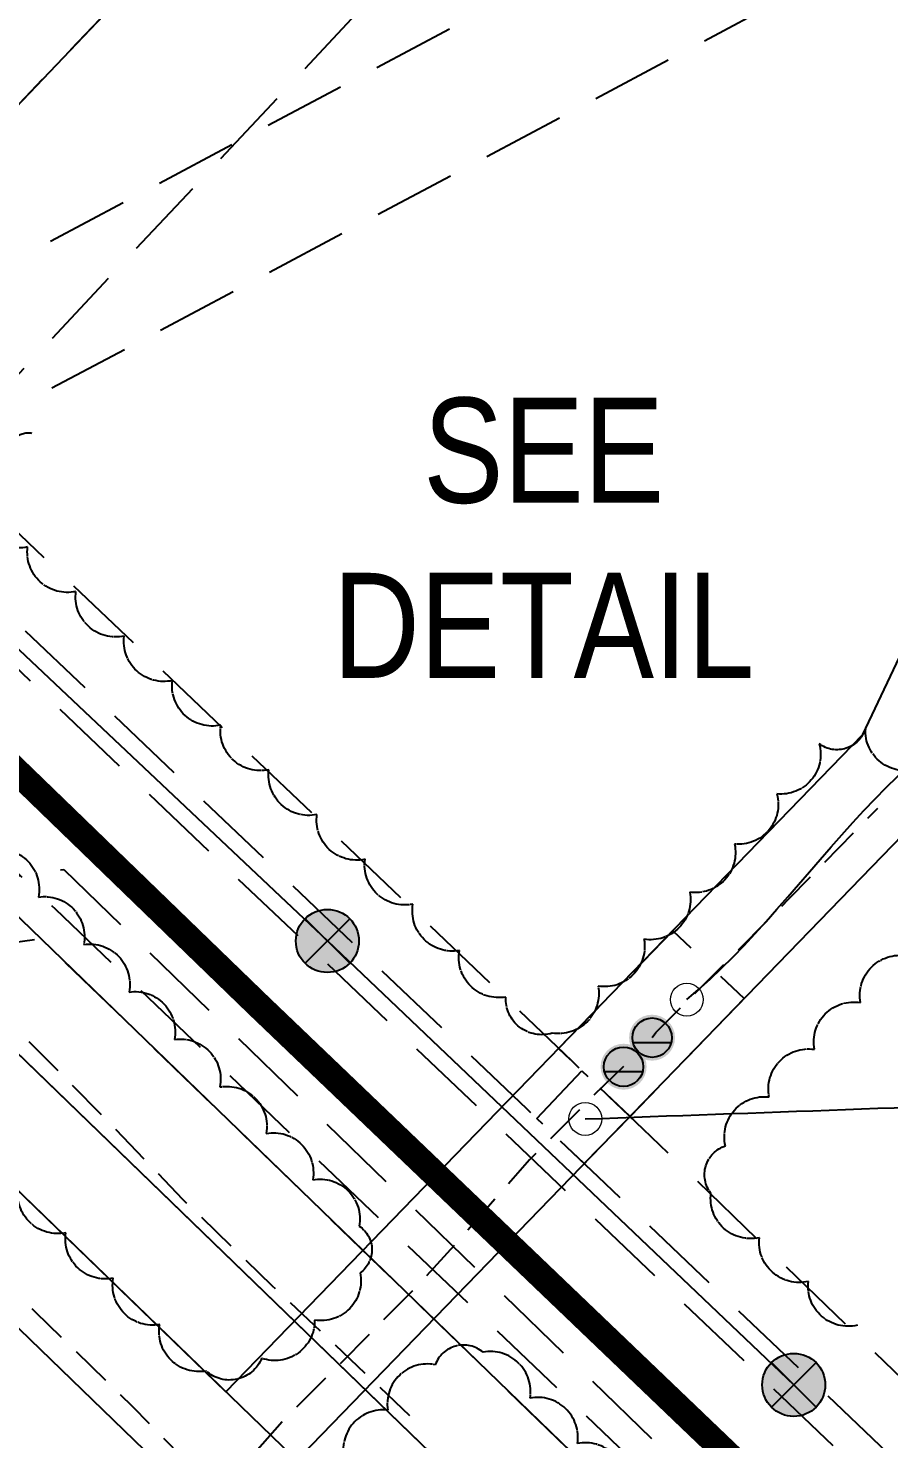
# Model space of a CAD drawing. Extents: x 611267 to 619164, y 5877763 to 5883089.
# Drawn here: x 613828.6 to 613959.5, y 5878068.6 to 5878283.4 of the extents above; entities that cross this region are included whole.
import ezdxf

# ---------------------------------------------------------------- set-up
doc = ezdxf.new("R2010")
doc.units = 0
doc.header["$LTSCALE"] = 5
doc.header["$PDSIZE"] = 0.5
for name, pattern in [('0', [1, 1, 0]), ('foc-ACCESSROAD', [3.75, 2.5, -1.25]), ('foc-FLOWLINE', [3.75, 2.5, -1.25]), ('UG_PIPE', [1.875, 1.25, -0.625])]:
    doc.linetypes.add(name, pattern=pattern)
doc.layers.get('Defpoints').update_dxf_attribs({"color": 9})
for name, color, linetype in [('AS-PIPE-UG', 44, 'UG_PIPE'), ('AS-POWER', 104, 'foc-POWER'), ('AS-POWER-EXISTING-PP', 72, 'Continuous'), ('AS-ROADS', 254, 'Continuous'), ('AS-SYMBOL', 7, 'Continuous'), ('C-FLOWLINE', 13, 'foc-FLOWLINE'), ('C-RW', 13, 'Continuous'), ('C-WS', 13, 'foc-ACCESSROAD'), ('DETAIL-T', 7, 'Continuous'), ('F-AR', 190, 'foc-ACCESSROAD'), ('F-EZE', 190, 'foc-FLOWLINE'), ('F-RW', 190, 'Continuous'), ('F-WS', 190, 'foc-ACCESSROAD'), ('T-BUSH', 110, '0')]:
    doc.layers.add(name, color=color, linetype=linetype)
for name, color, linetype, lineweight in [('C-RW-T', 13, 'Continuous', 9), ('F-AR-T', 190, 'Continuous', 9), ('F-WS-T', 190, 'Continuous', 9)]:
    doc.layers.add(name, color=color, linetype=linetype, lineweight=lineweight)
doc.styles.add('80CG', font='ARIALN.TTF', dxfattribs={"height": 10})
doc.styles.add('foc-LtypeFont', font='ARIALN.TTF', dxfattribs={"height": 7.349999999999999})
doc.linetypes.add('foc-POWER', pattern='A,6,-1,["P",foc-LtypeFont,S=0.2,R=0,X=-0.625,Y=-0.75],-1.239999999999999,4', length=12.24)
doc.dimstyles.new('Compass 5 000', dxfattribs={"dimscale": 5, "dimtxt": 9, "dimasz": 2, "dimexe": 0.2, "dimexo": 0.0625, "dimgap": 0.5, "dimtad": 0, "dimtih": 1, "dimtoh": 1, "dimzin": 0, "dimdsep": 46, "dimtxsty": '80CG', "dimcen": 0.1, "dimse1": 1, "dimse2": 1, "dimclrd": 256, "dimclrt": 256, "dimaunit": 1, "dimadec": 4, "dimazin": 0, "dimtfac": 0.06, "dimtofl": 0, "dimtmove": 0, "dimatfit": 1, "dimfxl": 0.2, "dimtolj": 1, "dimtzin": 0, "dimlwd": -1, "dimarcsym": 0})

# ---------------------------------------------------------------- blocks, each defined once
blk = doc.blocks.new('RISER')
h = blk.add_hatch(color=255)
h.dxf.hatch_style = 1
edge = h.paths.add_edge_path()
edge.add_arc((0, 0), 0.7000000000000001, 0, 360)
blk.add_hatch(color=13).paths.add_polyline_path([(0.5809894393423747, -0.1498374831999172), (-0.5809055220925075, -0.1501624933266612, 0.7745966773228882)])
at = {"color": 13}
blk.add_line((-0.5809055220925075, -0.1501624933266612), (0.5809894393423747, -0.1498374831996898), dxfattribs=at)
blk.add_circle((0, 0), 0.6000000000000001, dxfattribs=at)
blk = doc.blocks.new('POWERPOLE')
h = blk.add_hatch(color=255)
edge = h.paths.add_edge_path()
edge.add_arc((0, 0), 0.9600000000000002, 0, 360)
at = {"linetype": 'Continuous'}
for p, q in [((0.678822509938982, -0.678822509938982), (-0.678822509938982, 0.678822509938982)), ((-0.678822509938982, -0.678822509938982), (0.678822509938982, 0.678822509938982))]:
    blk.add_line(p, q, dxfattribs=at)
blk.add_circle((0, 0), 0.9600000000000002, dxfattribs=at)
blk = doc.blocks.new('*D383')
at = {"layer": 'C-RW-T', "transparency": 16777216}
for p, q in [((613972.6474040714, 5878034.899037253), (613989.2698754161, 5878052.474861046)), ((613989.2698754161, 5878052.474861046), (613999.2698754161, 5878052.474861046)), ((613951.9819983649, 5878013.048403746), (613945.110721516, 5878005.783036964))]:
    blk.add_line(p, q, dxfattribs=at)
for points in [[(613971.4365096078, 5878036.044250061), (613973.8582985345, 5878033.753824444), (613965.7761272229, 5878027.633670472)], [(613950.7711039013, 5878014.193616554), (613953.192892828, 5878011.903190937), (613958.8532752134, 5878020.313770527)]]:
    blk.add_solid(points, dxfattribs=at)
at = {"layer": 'Defpoints', "color": 0, "transparency": 16777216}
for p in [(613867.1480209357, 5878120.91196512), (613860.2251689262, 5878113.592065176), (613958.8532752134, 5878020.313770527)]:
    blk.add_point(p, dxfattribs=at)
at = {"layer": 'C-RW-T', "transparency": 16777216, "insert": (614054.2698754156, 5878052.474861046), "char_height": 10, "attachment_point": 5, "style": '80CG'}
blk.add_mtext('\\A1;InPlay\\P10.00 Flow Line R/W\\PPLA 790126', dxfattribs=at)

msp = doc.modelspace()

# ---------------------------------------------------------------- linework, layer by layer
at = {"layer": 'AS-PIPE-UG', "flags": 128}
for points in [[(613727.4990000039, 5878188.431), (613732.415000004, 5878193.338000032), (613738.488000004, 5878201.186000031), (613742.392000004, 5878208.901000031), (613744.145000004, 5878211.563), (613745.733000004, 5878212.656), (613746.988, 5878213.049000031), (613749.578, 5878212.249000032), (613751.4500000039, 5878209.151), (613754.386, 5878203.52), (613760.06, 5878196.765000031), (613766.3500000039, 5878189.277000031), (613768.2660000039, 5878187.251), (613770.258, 5878184.462000032), (613773.151, 5878181.206), (613777.464, 5878176.446), (613785.014, 5878168.999000032), (613798.5180000024, 5878156.070000032), (613811.693, 5878144.554), (613823.685, 5878134.14), (613840.0240000039, 5878117.57), (613852.029, 5878105.081000032), (613865.6900000039, 5878091.887), (613886.882, 5878071.86)], [(613923.472, 5878129.664000032), (613924.036, 5878130.439000032), (613932.719000004, 5878139.115000011), (613944.261000004, 5878150.722), (613957.829000004, 5878164.619000032)], [(613919.1140000039, 5878125.242000031), (613913.6980000039, 5878119.972000032), (613904.82, 5878111.052), (613897.591, 5878102.776), (613888.079, 5878092.15), (613875.247, 5878079.239000032), (613867.566, 5878071.571), (613862.93, 5878066.323), (613859.443, 5878062.42), (613857.5240000039, 5878061.572000031), (613855.3960000039, 5878062.032), (613851.91, 5878065.831), (613844.398, 5878073.489000032), (613829.6070000039, 5878087.917000032), (613811.584000004, 5878105.342), (613803.278, 5878113.026000031), (613796.444000004, 5878119.527), (613791.609, 5878124.044000031), (613787.6780000039, 5878127.097), (613783.849, 5878126.6), (613778.954, 5878125.744), (613771.838000004, 5878124.348000032), (613762.564, 5878122.759000031), (613757.267, 5878121.822), (613752.806, 5878121.151), (613748.739, 5878120.435000031), (613745.3080000039, 5878116.781), (613739.212000004, 5878109.496000032), (613732.699, 5878102.16), (613722.119, 5878090.62), (613712.191000004, 5878080.276000031), (613699.385, 5878067.15), (613688.345, 5878054.632), (613677.946000004, 5878043.622), (613657.297000004, 5878022.048)]]:
    msp.add_lwpolyline(points, dxfattribs=at)
at = {"layer": 'AS-POWER', "flags": 128}
msp.add_lwpolyline([(613721.878, 5878249.724000032), (613741.626, 5878270.172000032), (613802.769, 5878211.711000032), (613874.073, 5878144.378000031), (613945.033000004, 5878076.780000032)], dxfattribs=at)
at = {"layer": 'AS-ROADS', "const_width": 3.998466759999987, "flags": 128}
msp.add_lwpolyline([(613938.260000004, 5878063.077), (613863.731, 5878134.438), (613784.6433603077, 5878211.041312682)], dxfattribs=at)
at = {"layer": 'C-FLOWLINE', "flags": 128}
for points in [[(613480.243954745, 5878134.763853173), (613580.2193650608, 5878136.971690725), (613656.2003894482, 5878138.653173211), (613663.8959890672, 5878138.83657462), (613677.9165525559, 5878139.15598066), (613684.9044383477, 5878139.311265878), (613688.9396219433, 5878135.354415582), (613833.9476612897, 5878155.261098549), (614086.3476643359, 5877910.846920382)], [(614072.2128556649, 5877910.619637565), (613830.4881704807, 5878144.696260217), (613691.6977224897, 5878125.643127325), (613692.8032190488, 5878124.559074397), (613682.9094410809, 5878134.260939752), (613668.855159601, 5878133.958637688), (613661.3424135487, 5878133.784557519), (613580.3355725242, 5878132.054578424), (613480.3588773068, 5878129.904665954)]]:
    msp.add_lwpolyline(points, dxfattribs=at)
at = {"layer": 'C-RW', "flags": 128}
msp.add_lwpolyline([(613791.7029296295, 5878234.582522829), (613748.716683409, 5878201.398869285), (613708.5557787745, 5878157.464062763), (613693.7995121336, 5878170.952799036), (613735.1290000002, 5878216.166), (613778.2772490951, 5878249.474713223), (613792.0632926564, 5878263.953608702), (613795.6830165234, 5878260.507097811), (614081.743420481, 5878560.944178516), (614092.6025920699, 5878550.604645843), (613792.7561445509, 5878235.688669658)], close=True, dxfattribs=at)
for points in [[(614051.0106426547, 5877910.278713337), (613745.9050310303, 5878205.730917846), (613704.8667121172, 5878160.836246828), (613693.7995121336, 5878170.952799036), (613735.129, 5878216.166), (613745.2497414537, 5878227.237782909), (614072.2128556817, 5877910.619637565)], [(614051.0106426543, 5877910.278713337), (613735.129, 5878216.166), (613725.0082585495, 5878205.094217115), (614029.814009586, 5877909.937878834)]]:
    msp.add_lwpolyline(points, dxfattribs=at)
at = {"layer": 'C-WS', "flags": 128}
msp.add_lwpolyline([(614471.7184960946, 5878840.38014743), (614401.5751100628, 5878838.624980452), (614371.4209875887, 5878837.868283758), (614208.1714796717, 5878834.062146383), (614196.0389751891, 5878833.779385222), (614196.3375122834, 5878823.075945998), (614199.8729390797, 5878696.384196089), (614227.3116837534, 5878697.149896979), (614230.3739999993, 5878587.403391751), (614179.7417447687, 5878585.97533175), (614159.5830956867, 5878585.400090864), (614139.6704748152, 5878564.337435923), (614028.5716859367, 5878445.751156054), (613860.1365738907, 5878265.965512501), (613808.2304507267, 5878210.560807788), (613904.3716112422, 5878118.856025003), (613907.9867563134, 5878115.407739577), (613915.2211311051, 5878108.507469806), (614002.8012581621, 5878024.946461371), (613995.7779851796, 5878024.779872162), (613969.4377849043, 5878024.155885435), (613963.7034791757, 5878024.019909097), (613896.2712960247, 5878088.468940867), (613885.4305824684, 5878098.827755971), (613832.6902326285, 5878149.224789734), (613789.27484509, 5878190.712826728), (613786.0139309696, 5878187.282410413), (613775.6600830676, 5878176.45600288), (613765.2589954683, 5878165.594772068), (613754.4168556039, 5878154.276538919), (613735.7142364625, 5878134.744143467), (613724.4148828475, 5878122.939050837), (613622.0696259825, 5878015.936178792), (613583.1032504981, 5878015.015831284), (613683.1371228248, 5878119.953525042), (613668.855159601, 5878133.958637688), (613663.8961097195, 5878138.831473027), (613653.6134907494, 5878148.63899869), (613639.485826809, 5878162.128692253), (613645.6684772949, 5878168.592762275), (613654.0132457392, 5878177.317886596), (613717.1312342715, 5878243.313185071), (613723.8051962443, 5878250.291525505), (613716.3719734962, 5878257.552778262), (613619.3338044236, 5878352.347288514), (613574.0805736927, 5878396.553783989), (613573.4654265146, 5878422.561381531), (613573.1668832257, 5878435.193271787), (613593.1003733062, 5878416.341385762), (613735.9896552627, 5878279.613947696), (613772.9326725651, 5878244.263394101), (613787.5777244981, 5878230.249995259), (613794.4722951724, 5878237.491069696), (614061.1142033313, 5878517.533729845), (614089.8689467792, 5878547.733614412), (614092.6025920699, 5878550.604645843), (614120.6275394377, 5878584.341254583), (614118.0766488168, 5878675.752507699), (614117.5650788116, 5878694.087732853), (614172.4385921492, 5878695.618756506), (614168.6010390539, 5878833.139662676), (614167.8350147926, 5878860.588294013), (614185.441041076, 5878860.997257171), (614200.4544728857, 5878861.346164907), (614370.7661463837, 5878865.305259983), (614400.8868215819, 5878866.061162624), (614470.9735905182, 5878867.817209874)], dxfattribs=at)
at = {"layer": 'F-AR', "flags": 128}
msp.add_lwpolyline([(613920.1208915738, 5878117.658140263), (613913.1626808246, 5878110.470854705), (613905.9283060329, 5878117.371124456), (613912.7941785848, 5878124.630620538), (613920.1208915738, 5878117.658140263)], close=True, dxfattribs=at)
at = {"layer": 'F-EZE', "flags": 128}
msp.add_lwpolyline([(614112.9415477918, 5877911.2745408), (614105.7019844656, 5877918.288854312), (614094.9216002615, 5877928.734131864), (613995.7779851796, 5878024.779872162), (613990.7200703687, 5878029.696681708), (613911.8154073686, 5878104.906389959), (613900.9624736095, 5878115.251368829), (613783.544759651, 5878227.177601309), (613768.9079462868, 5878241.130178961), (613743.9961616914, 5878264.878200948), (613720.459123061, 5878240.145818717), (613717.1312342715, 5878243.313185071), (613709.6215182017, 5878250.459940424), (613716.3719734962, 5878257.552778262), (613735.6054716085, 5878277.763258541), (613734.8833649338, 5878278.451180018), (613735.9896552627, 5878279.613947696), (613736.946041974, 5878280.61883404), (613737.6685730283, 5878279.930822875), (613743.4726141489, 5878286.029860892), (613780.7160256573, 5878250.585989083), (613795.2116707689, 5878236.787240544), (613803.67956009, 5878228.732095522), (613811.8913760979, 5878240.276208762), (613860.1365738907, 5878265.965512501), (613948.5441024062, 5878313.039295249), (613991.2013233893, 5878376.41504357), (614028.5716859367, 5878445.751156054), (614035.4992833413, 5878458.604180214), (614046.2850097258, 5878473.828461569), (614142.2792273093, 5878587.931491172), (614120.859022798, 5878609.211598208), (614131.4026939643, 5878619.825738999), (614154.4409173925, 5878596.939284138), (614155.1437102741, 5878597.646581331), (614157.2664721387, 5878595.537330404), (614156.5636839836, 5878594.829832831), (614162.5944534211, 5878588.839166136), (614159.6582769912, 5878585.366045788), (614140.9469425151, 5878563.138585826), (614136.7256140722, 5878558.117733608), (614096.857067852, 5878510.700487617), (614052.4815929605, 5878448.067593585), (614008.7615644272, 5878366.951226572), (613962.4033891595, 5878297.894792864), (613825.5022515336, 5878224.996126919), (613818.2774483192, 5878214.839749916), (613911.2445892377, 5878126.123691317), (613914.8549879665, 5878122.674597925), (613922.0941090286, 5878115.77515155), (614015.8568560723, 5878025.25616214), (614104.9966818602, 5877939.212813381), (614115.7969824305, 5877928.787548142), (614133.8462429469, 5877911.610681043)], dxfattribs=at)
at = {"layer": 'F-RW'}
for points in [[(613525.6302353855, 5877901.830778718), (613750.1288876415, 5878133.664549326), (613792.7321143876, 5878139.513114219), (613858.6247640336, 5878075.705278995), (613955.5460645797, 5878175.793321074), (614136.778761938, 5878558.264722837), (614139.6692421061, 5878564.336005425), (614159.4427836307, 5878585.385347496), (614230.3739999993, 5878587.403391751), (614277.3536598558, 5878706.75490497), (614282.8541104674, 5878720.72959567), (614321.4937374631, 5878818.898595054), (614371.711587002, 5878825.677653965), (614401.7871236583, 5878829.738164732), (614471.7510755515, 5878839.180150243)], [(614472.1603002116, 5878824.107202863), (614402.1467021552, 5878814.656150551), (614372.0714132995, 5878810.596447709), (614331.1741584234, 5878805.075266573), (614296.5791272691, 5878716.126952067), (614291.1362180498, 5878702.13339555), (614240.7895041711, 5878572.694166636), (614166.0920192546, 5878570.610114843), (614152.1894796295, 5878555.775201525), (613967.9461812545, 5878167.044314498), (613858.965571776, 5878054.502945677), (613787.5428781774, 5878123.66585674), (613757.2982457824, 5878119.513877898), (613546.8326851516, 5877902.171706752)]]:
    msp.add_lwpolyline(points, dxfattribs=at)
at = {"layer": 'F-WS', "flags": 128}
msp.add_lwpolyline([(613937.505873579, 5878135.60942061), (613920.1208915738, 5878117.658140263), (613912.8794114158, 5878124.550224352), (613909.2632993596, 5878127.998581839), (613926.6452585859, 5878145.948229552), (613937.505873579, 5878135.60942061)], close=True, dxfattribs=at)
at = {"layer": 'T-BUSH', "flags": 128}
for points in [[(613954.7175891435, 5878085.875680464, -0.52056705), (613947.261987701, 5878092.534310941, -0.52056705), (613939.8120539661, 5878099.199204589, -0.52056705), (613932.4441525853, 5878105.954749122, -0.52056705), (613934.6388123872, 5878113.179664208, -0.52056705), (613941.3097098494, 5878120.624291759, -0.52056705), (613948.1764898094, 5878127.884708919, -0.52056705), (613955.1977704625, 5878134.999831563, -0.52056705), (613962.219051119, 5878142.114954262, -0.52056705), (613968.7727378972, 5878149.652106768, -0.52056705), (613975.1332907783, 5878157.363573565, -0.52056705), (613971.5597818907, 5878164.228884681, -0.52056705), (613963.8443037096, 5878170.579314164, -0.52056705), (613955.9409586308, 5878176.699811605, -0.52056705), (613948.9284828175, 5878174.397109104, -0.52056705), (613942.4803268244, 5878166.758742957, -0.52056705), (613936.0321708312, 5878159.120376865, -0.52056705), (613929.2292445916, 5878151.804211716, -0.52056705), (613922.2451682262, 5878144.652566446, -0.52056705), (613915.2610918678, 5878137.500921176, -0.52056705), (613908.2770155024, 5878130.349275907, -0.52056705), (613901.2227038624, 5878135.840844197, -0.52056705), (613894.1596037012, 5878142.914454927, -0.52056705), (613887.0965035332, 5878149.988065684, -0.52056705), (613879.7975500261, 5878156.817624495, -0.52056705), (613872.4868091069, 5878163.634986117, -0.52056705), (613865.1760681842, 5878170.452347766, -0.52056705), (613857.8457869731, 5878177.24865023, -0.52056705), (613850.5012218632, 5878184.029558428, -0.52056705), (613843.1566567464, 5878190.810466626, -0.52056705), (613835.8121884466, 5878197.591479652, -0.52056705), (613828.467959818, 5878204.372752286, -0.52056705), (613821.1237311928, 5878211.154024921, -0.52056705), (613825.5056567925, 5878218.133335002, -0.52056705), (613829.1266203113, 5878221.710683743, -0.52056705)], [(613926.6485125695, 5878054.102071805, 0.52056705), (613919.3887518586, 5878060.973696571, 0.52056705), (613912.1289911442, 5878067.845321351, 0.52056705), (613904.9108828595, 5878074.760182318, 0.52056705), (613897.773243983, 5878081.75857242, 0.52056705), (613890.4829184549, 5878079.851369041, 0.52056705), (613883.2581961105, 5878072.956061108, 0.52056705), (613876.6560571933, 5878065.450388959, 0.52056705), (613882.1282749645, 5878057.719044453, 0.52056705), (613876.416502901, 5878050.576406344, 0.52056705), (613869.3545816697, 5878043.501618632, 0.52056705), (613861.5253310382, 5878037.780516338, 0.52056705), (613851.8186198887, 5878037.816563735, 0.52056705), (613844.5052503777, 5878044.631105441, 0.52056705), (613837.7272639615, 5878051.970893364, 0.52056705), (613831.0537490173, 5878059.413174664, 0.52056705), (613824.3802340663, 5878066.855455935, 0.52056705), (613817.4815729716, 5878074.080608051, 0.52056705), (613810.2860372688, 5878081.019456534, 0.52056705), (613803.0583382734, 5878087.92392817, 0.52056705), (613795.656614783, 5878094.642398415, 0.52056705), (613788.2548912925, 5878101.360868605, 0.52056705), (613779.4985204457, 5878105.161487685, 0.52056705), (613769.5433430907, 5878104.257166684, 0.52056705), (613759.6620055897, 5878102.786185941, 0.52056705), (613749.8075167221, 5878101.109164268, 0.52056705), (613742.2688952246, 5878094.670667273, 0.52056705), (613735.051396621, 5878087.755088795, 0.52056705), (613737.0830152079, 5878080.265220897, 0.52056705), (613743.2066697117, 5878072.367958717, 0.52056705), (613749.1426771425, 5878064.325125383, 0.52056705), (613747.7336907096, 5878056.886033722, 0.52056705), (613740.5640262034, 5878049.920456702, 0.52056705), (613733.3943617007, 5878042.954879627, 0.52056705), (613726.4938800071, 5878035.727229004, 0.52056705), (613719.7226506467, 5878028.373739651, 0.52056705), (613712.9514212863, 5878021.020250328, 0.52056705), (613706.1053182541, 5878017.524122471, 0.52056705), (613699.0538257232, 5878024.609304602, 0.52056705), (613691.7417788772, 5878031.422717201, 0.52056705), (613683.3180117753, 5878030.964038378, 0.52056705), (613675.5771184554, 5878024.671162515, 0.52056705), (613666.7125564271, 5878015.300176467, 0.52056705)]]:
    msp.add_lwpolyline(points, format="xyb", dxfattribs=at)
msp.add_lwpolyline([(613726.8101750189, 5878109.452254388, -0.52056705), (613719.8101650784, 5878102.316204137, -0.52056705), (613713.0264737792, 5878094.981999572, -0.52056705), (613706.0995280563, 5878087.873539863, -0.52056705), (613697.7707156581, 5878084.064327674, -0.52056705), (613689.6476317379, 5878089.882192182, -0.52056705), (613683.80862226, 5878097.643956556, -0.52056705), (613689.3322615768, 5878105.691141214, -0.52056705), (613695.985509833, 5878113.137407517, -0.52056705), (613702.8454367985, 5878120.40822282, -0.52056705), (613710.1143545872, 5878127.2547928, -0.52056705), (613717.8822249963, 5878133.533315389, -0.52056705), (613726.0186494682, 5878139.338563762, -0.52056705), (613734.2197204623, 5878145.053962894, -0.52056705), (613742.22979577, 5878151.032005293, -0.52056705), (613750.1944944239, 5878157.07244634, -0.52056705), (613758.1213586588, 5878163.159189032, -0.52056705), (613765.4214243361, 5878167.769120075, -0.52056705), (613772.5465940725, 5878160.826702777, -0.52056705), (613781.2180008081, 5878158.38705241, -0.52056705), (613788.5356199797, 5878165.197030583, -0.52056705), (613793.2545176238, 5878172.688406427, -0.52056705), (613789.960592973, 5878182.095226936, -0.52056705), (613793.3344821269, 5878184.361603333, -0.52056705), (613801.5360276501, 5878179.025097507, -0.52056705), (613808.8745839756, 5878172.237686858, -0.52056705), (613816.2131403079, 5878165.450276153, -0.52056705), (613823.2048988406, 5878158.310877231, -0.52056705), (613830.1005734504, 5878151.073956337, -0.52056705), (613836.9962480534, 5878143.837035417, -0.52056705), (613843.8919226632, 5878136.600114495, -0.52056705), (613850.7875972661, 5878129.363193574, -0.52056705), (613857.702503347, 5878122.145065771, -0.52056705), (613864.7785434598, 5878115.084399442, -0.52056705), (613871.8545835726, 5878108.02373314, -0.52056705), (613878.9306236821, 5878100.96306681, -0.52056705), (613879.0706761216, 5878093.834938303, -0.52056705), (613872.133311361, 5878086.6379721, -0.52056705), (613864.0784060475, 5878080.827252101, -0.52056705), (613855.6206158256, 5878078.89647623, -0.52056705), (613848.5540311054, 5878085.966605891, -0.52056705), (613841.4874463817, 5878093.036735496, -0.52056705), (613834.2694496962, 5878099.951144543, -0.52056705), (613827.0038721602, 5878106.816618729, -0.52056705), (613819.7382946279, 5878113.682092889, -0.52056705), (613812.4727170989, 5878120.547567076, -0.52056705), (613805.0876354097, 5878127.284004336, -0.52056705), (613797.6858087385, 5878134.002360906, -0.52056705), (613789.0145725384, 5878138.223589922, -0.52056705), (613779.1531191993, 5878137.686659901, -0.52056705), (613769.2655276519, 5878136.217345068, -0.52056705), (613759.3340666398, 5878135.087415968, -0.52056705), (613749.39784995, 5878133.994278042, -0.52056705), (613742.5899648902, 5878126.748630691, -0.52056705), (613735.8527793438, 5878119.363938144, -0.52056705)], format="xyb", close=True, dxfattribs=at)

# ---------------------------------------------------------------- block references
at = {"layer": 'AS-POWER-EXISTING-PP', "xscale": 4.99808345, "yscale": 4.99808345, "zscale": 4.99808345}
for p in [(613874.073, 5878144.378000031), (613945.033000004, 5878076.780000032)]:
    msp.add_blockref('POWERPOLE', p, dxfattribs=at)
at = {"layer": 'AS-SYMBOL', "xscale": 4.99808345, "yscale": 4.99808345, "zscale": 4.99808345}
for p in [(613923.4750000039, 5878129.654), (613919.147000004, 5878125.233)]:
    msp.add_blockref('RISER', p, dxfattribs=at)

# ---------------------------------------------------------------- texts
at = {"layer": 'DETAIL-T', "color": 3, "insert": (613906.9799007062, 5878205.770794741), "char_height": 15.99386703999997, "width": 63.61173314832607, "attachment_point": 5, "style": '80CG'}
msp.add_mtext('SEE\\PDETAIL', dxfattribs=at)

# ---------------------------------------------------------------- dimensions: what is measured, and where the dimension line sits
at = {"layer": 'C-RW-T'}
dim = msp.add_linear_dim(base=(613958.8532752134, 5878020.313770527), p1=(613867.1480209357, 5878120.91196512), p2=(613860.225168926, 5878113.592065175), angle=226.59683189514453, text='InPlay\\P10.00 Flow Line R/W\\PPLA 790126', dimstyle='Compass 5 000', dxfattribs=at)
dim.commit()
dim.dimension.update_dxf_attribs({"geometry": '*D383', "text_midpoint": (614054.2698754156, 5878052.474861046), "dimtype": 161})

# ---------------------------------------------------------------- leaders
at = {"layer": 'F-AR-T', "path_type": 1}
msp.add_leader([(613913.3157486692, 5878117.280497774), (613992.4750089877, 5878120.154182839)], dimstyle='Compass 5 000', override={"dimgap": 0.5, "dimtad": 0, "dimldrblk": 'Small'}, dxfattribs=at)
at = {"layer": 'F-WS-T', "path_type": 1}
msp.add_leader([(613928.7710362811, 5878135.443562789), (613986.4535477336, 5878182.977113996), (613995.6036291365, 5878183.278933233)], dimstyle='Compass 5 000', override={"dimgap": 0.5, "dimtad": 0, "dimldrblk": 'Small'}, dxfattribs=at)

doc.saveas('drawing.dxf')
